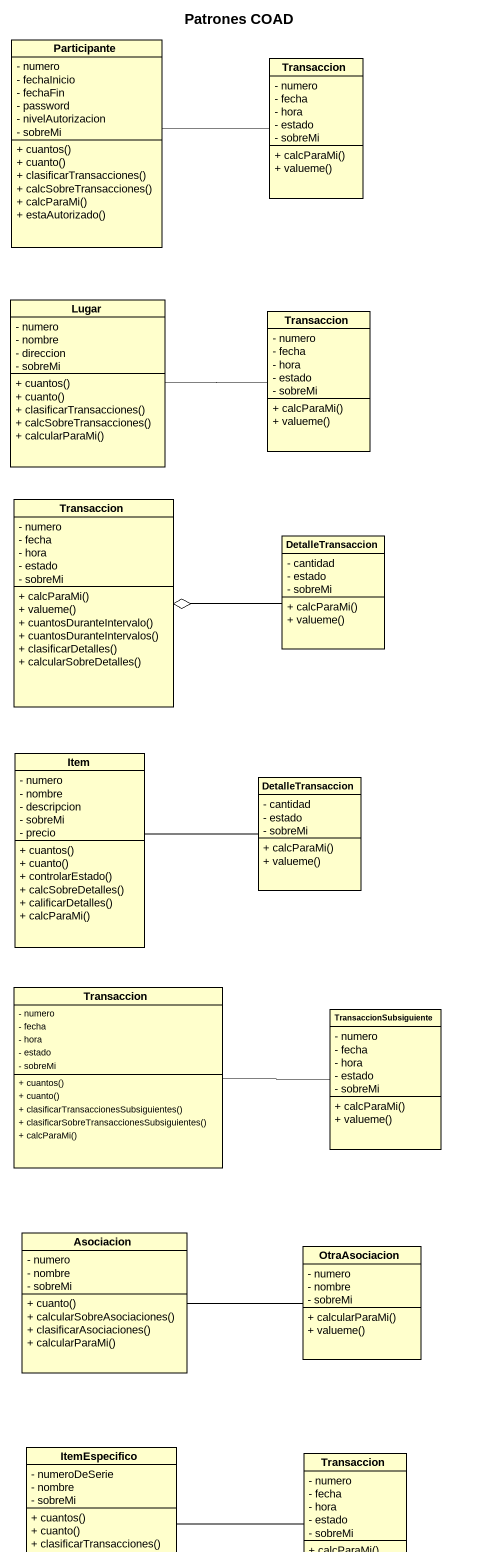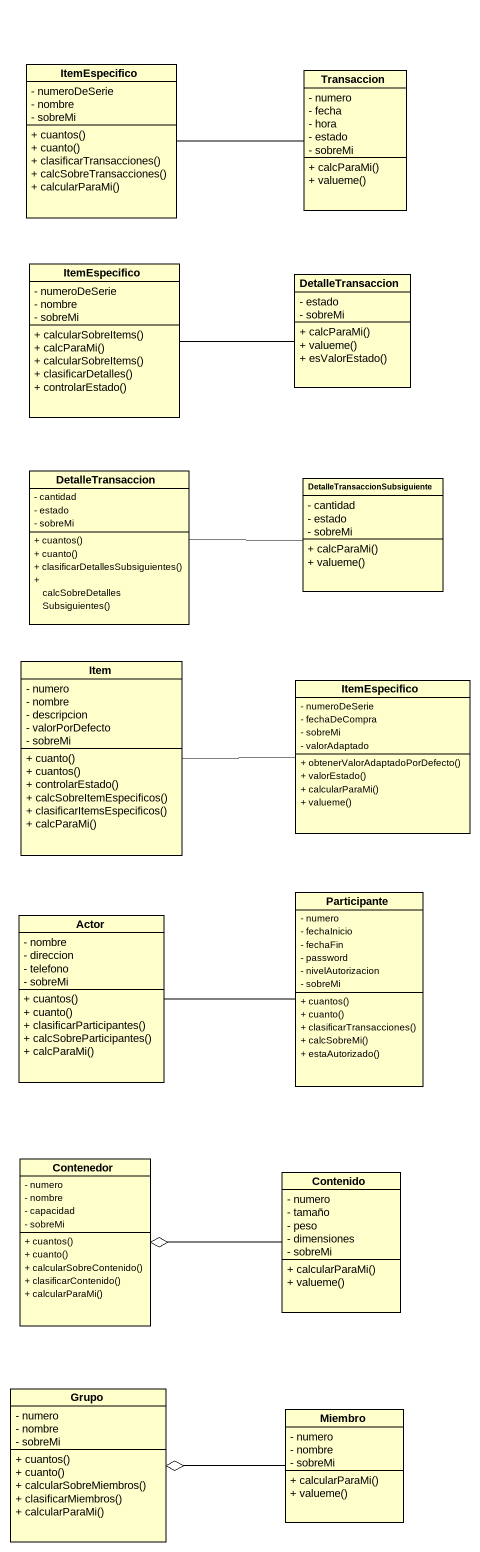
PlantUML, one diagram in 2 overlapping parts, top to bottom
@startuml
title Patrones COAD
hide circle
hide empty members
skinparam classAttributeIconSize 0
class Participante {
  - numero
  - fechaInicio
  - fechaFin
  - password
  - nivelAutorizacion
  - sobreMi
  + cuantos()
  + cuanto()
  + clasificarTransacciones()
  + calcSobreTransacciones()
  + calcParaMi()
  + estaAutorizado()
}
class Transaccion {
  - numero
  - fecha
  - hora
  - estado
  - sobreMi
  + calcParaMi()
  + valueme()
}
class Lugar {
  - numero
  - nombre
  - direccion
  - sobreMi
  + cuantos()
  + cuanto()
  + clasificarTransacciones()
  + calcSobreTransacciones()
  + calcularParaMi()
}
class "Transaccion" as Transaccion_2 {
  - numero
  - fecha
  - hora
  - estado
  - sobreMi
  + calcParaMi()
  + valueme()
}
class "Transaccion" as Transaccion_3 {
  - numero
  - fecha
  - hora
  - estado
  - sobreMi
  + calcParaMi()
  + valueme()
  + cuantosDuranteIntervalo()
  + cuantosDuranteIntervalos()
  + clasificarDetalles()
  + calcularSobreDetalles()
}
class DetalleTransaccion {
  - cantidad
  - estado
  - sobreMi
  + calcParaMi()
  + valueme()
}
class Item {
  - numero
  - nombre
  - descripcion
  - sobreMi
  - precio
  + cuantos()
  + cuanto()
  + controlarEstado()
  + calcSobreDetalles()
  + calificarDetalles()
  + calcParaMi()
}
class "DetalleTransaccion" as DetalleTransaccion_2 {
  - cantidad
  - estado
  - sobreMi
  + calcParaMi()
  + valueme()
}
class "Transaccion" as Transaccion_4 {
  - numero
  - fecha
  - hora
  - estado
  - sobreMi
  + cuantos()
  + cuanto()
  + clasificarTransaccionesSubsiguientes()
  + clasificarSobreTransaccionesSubsiguientes()
  + calcParaMi()
}
class TransaccionSubsiguiente {
  - numero
  - fecha
  - hora
  - estado
  - sobreMi
  + calcParaMi()
  + valueme()
}
class Asociacion {
  - numero
  - nombre
  - sobreMi
  + cuanto()
  + calcularSobreAsociaciones()
  + clasificarAsociaciones()
  + calcularParaMi()
}
class OtraAsociacion {
  - numero
  - nombre
  - sobreMi
  + calcularParaMi()
  + valueme()
}
class ItemEspecifico {
  - numeroDeSerie
  - nombre
  - sobreMi
  + cuantos()
  + cuanto()
  + clasificarTransacciones()
  + calcSobreTransacciones()
  + calcularParaMi()
}
class "Transaccion" as Transaccion_5 {
  - numero
  - fecha
  - hora
  - estado
  - sobreMi
  + calcParaMi()
  + valueme()
}
class "ItemEspecifico" as ItemEspecifico_2 {
  - numeroDeSerie
  - nombre
  - sobreMi
  + calcularSobreItems()
  + calcParaMi()
  + calcularSobreItems()
  + clasificarDetalles()
  + controlarEstado()
}
class "DetalleTransaccion" as DetalleTransaccion_3 {
  - estado
  - sobreMi
  + calcParaMi()
  + valueme()
  + esValorEstado()
}
class "DetalleTransaccion" as DetalleTransaccion_4 {
  - cantidad
  - estado
  - sobreMi
  + cuantos()
  + cuanto()
  + clasificarDetallesSubsiguientes()
  + calcSobreDetallesSubsiguientes()
}
class "DetalleTransaccionSubsiguiente" as DetalleTransaccionSubsiguien {
  - cantidad
  - estado
  - sobreMi
  + calcParaMi()
  + valueme()
}
class "Item" as Item_2 {
  - numero
  - nombre
  - descripcion
  - valorPorDefecto
  - sobreMi
  + cuanto()
  + cuantos()
  + controlarEstado()
  + calcSobreItemEspecificos()
  + clasificarItemsEspecificos()
  + calcParaMi()
}
class "ItemEspecifico" as ItemEspecifico_3 {
  - numeroDeSerie
  - fechaDeCompra
  - sobreMi
  - valorAdaptado
  + obtenerValorAdaptadoPorDefecto()
  + valorEstado()
  + calcularParaMi()
  + valueme()
}
class "Actor" as Actor_ {
  - nombre
  - direccion
  - telefono
  - sobreMi
  + cuantos()
  + cuanto()
  + clasificarParticipantes()
  + calcSobreParticipantes()
  + calcParaMi()
}
class "Participante" as Participante_2 {
  - numero
  - fechaInicio
  - fechaFin
  - password
  - nivelAutorizacion
  - sobreMi
  + cuantos()
  + cuanto()
  + clasificarTransacciones()
  + calcSobreMi()
  + estaAutorizado()
}
class Contenedor {
  - numero
  - nombre
  - capacidad
  - sobreMi
  + cuantos()
  + cuanto()
  + calcularSobreContenido()
  + clasificarContenido()
  + calcularParaMi()
}
class Contenido {
  - numero
  - tamaño
  - peso
  - dimensiones
  - sobreMi
  + calcularParaMi()
  + valueme()
}
class Grupo {
  - numero
  - nombre
  - sobreMi
  + cuantos()
  + cuanto()
  + calcularSobreMiembros()
  + clasificarMiembros()
  + calcularParaMi()
}
class Miembro {
  - numero
  - nombre
  - sobreMi
  + calcularParaMi()
  + valueme()
}
Participante -right- Transaccion
Lugar -right- Transaccion_2
DetalleTransaccion -left-o Transaccion_3
Item -right- DetalleTransaccion_2
Transaccion_4 -right- TransaccionSubsiguiente
Asociacion -right- OtraAsociacion
ItemEspecifico -right- Transaccion_5
ItemEspecifico_2 -right- DetalleTransaccion_3
DetalleTransaccion_4 -right- DetalleTransaccionSubsiguien
Item_2 -right- ItemEspecifico_3
Actor_ -right- Participante_2
Contenido -left-o Contenedor
Miembro -left-o Grupo
@enduml
